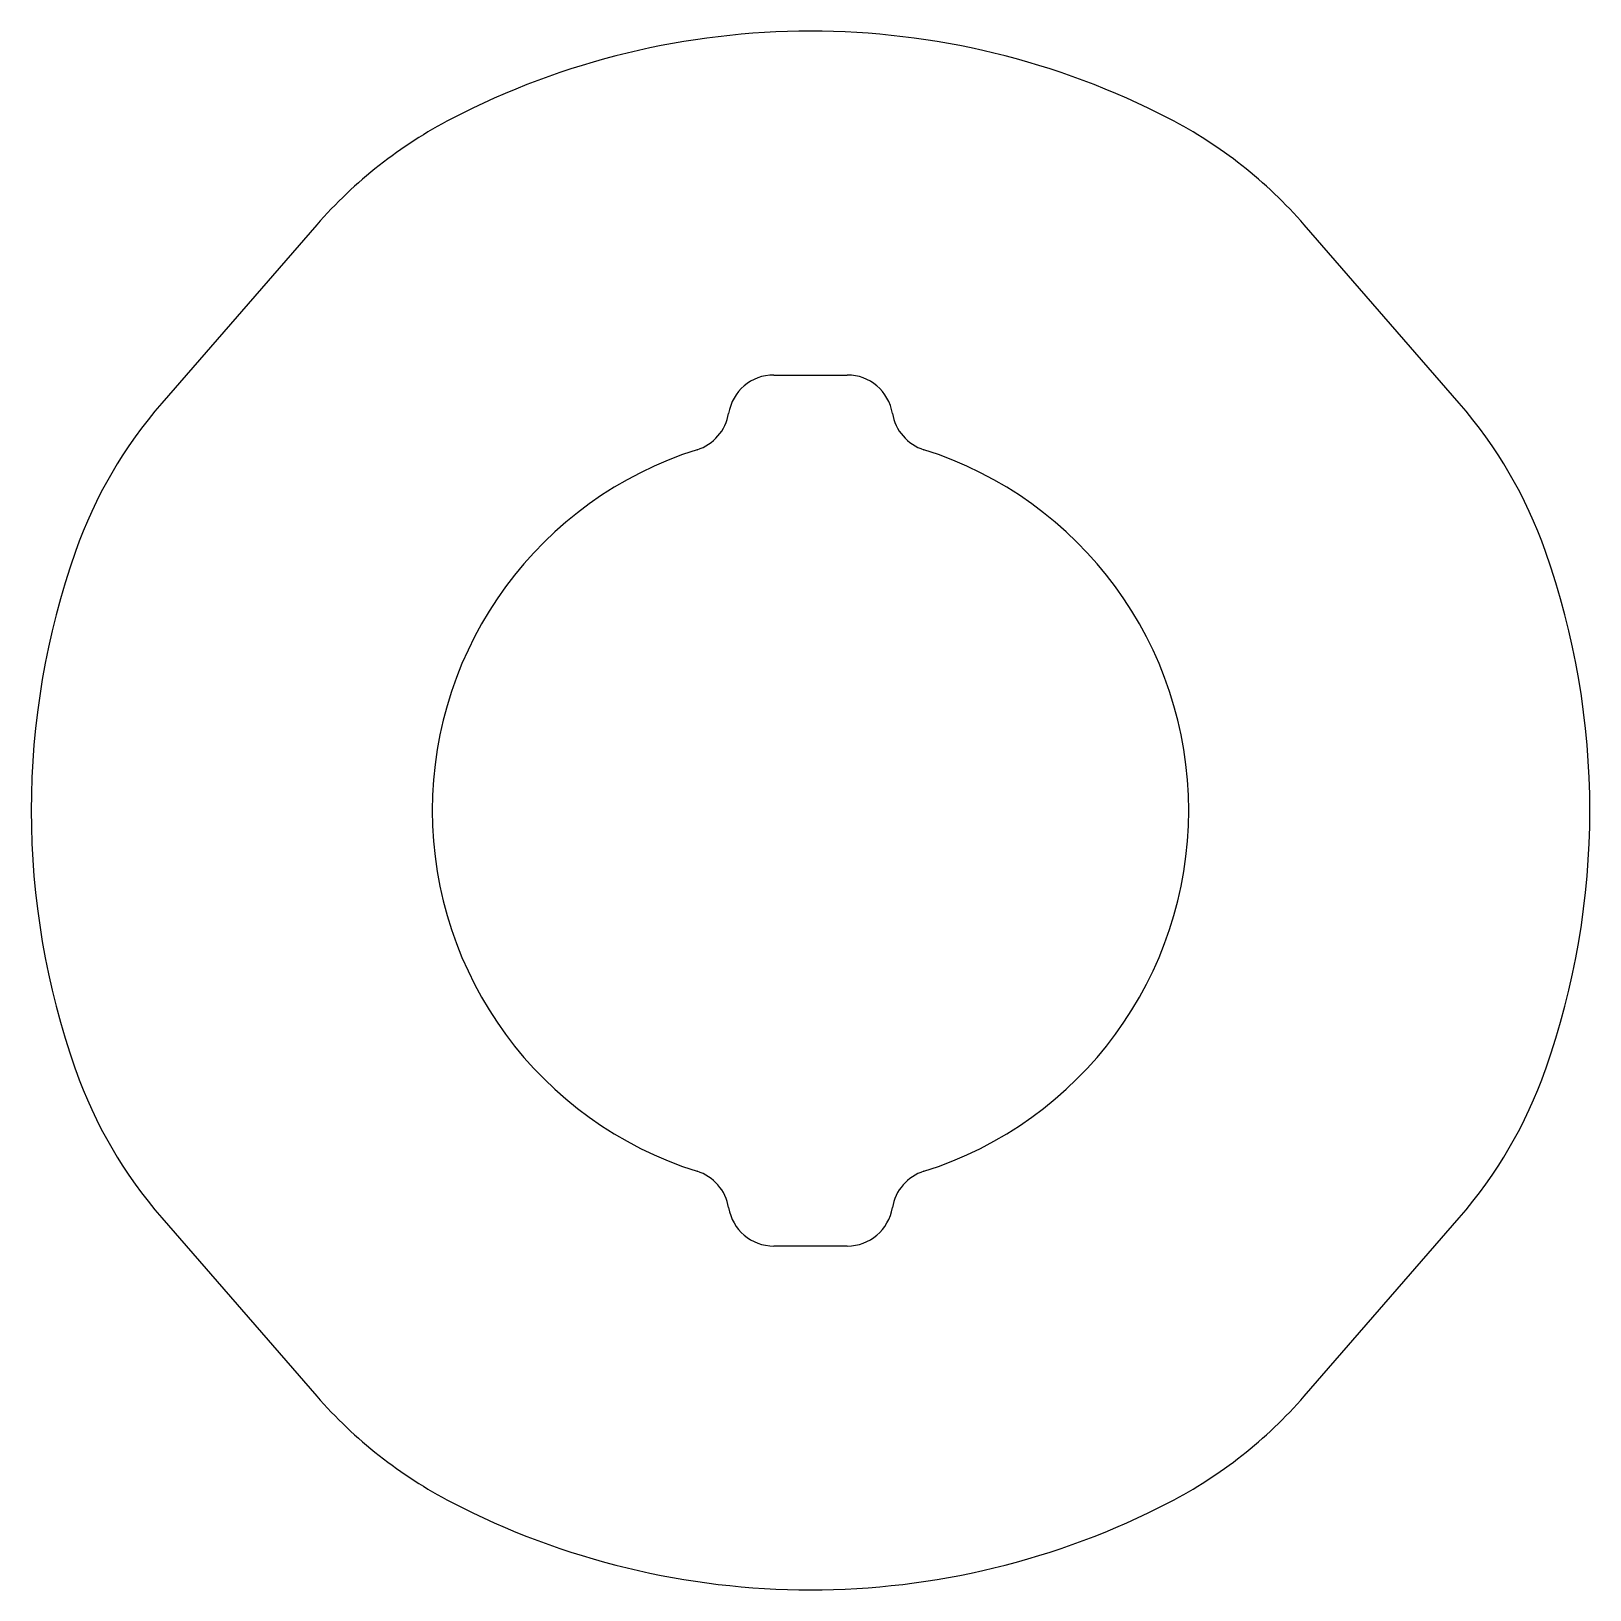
# Model space of a CAD drawing. Extents: x 2520.2 to 2554.2, y 1444 to 1478.
import ezdxf

# ---------------------------------------------------------------- set-up
doc = ezdxf.new("R2010")
doc.units = 0
doc.layers.get('0').update_dxf_attribs({"linetype": 'CONTINUOUS'})

msp = doc.modelspace()

# ---------------------------------------------------------------- linework, layer by layer
for p, q in [((2526.399, 1473.746), (2523.021, 1469.861)), ((2551.318, 1469.861), (2547.941, 1473.746)), ((2536.37, 1470.472), (2537.97, 1470.472)), ((2523.021, 1452.084), (2526.399, 1448.198)), ((2547.941, 1448.198), (2551.318, 1452.084)), ((2537.97, 1451.472), (2536.37, 1451.472))]:
    msp.add_line(p, q)
for centre, radius, start, end in [((2537.17, 1460.972), 17, 62.5769, 117.4231), ((2533.946, 1467.186), 10, 117.4231, 139), ((2540.394, 1467.186), 10, 41, 62.5769), ((2536.37, 1469.472), 1, 90, 170.6653), ((2537.97, 1469.472), 1, 9.3347, 90), ((2530.568, 1463.3), 10, 139, 160.5769), ((2543.771, 1463.3), 10, 19.4231, 41), ((2534.396, 1469.797), 1, 287.448, 350.6653), ((2539.943, 1469.797), 1, 189.3347, 252.552), ((2537.17, 1460.972), 8.25, 107.448, 252.552), ((2537.17, 1460.972), 8.25, 287.448, 72.552), ((2537.17, 1460.972), 17, 160.5769, 199.4231), ((2537.17, 1460.972), 17, 340.5769, 19.4231), ((2530.568, 1458.645), 10, 199.4231, 221), ((2543.771, 1458.645), 10, 319, 340.5769), ((2534.396, 1452.148), 1, 9.3347, 72.552), ((2539.943, 1452.148), 1, 107.448, 170.6653), ((2536.37, 1452.472), 1, 189.3347, 270), ((2537.97, 1452.472), 1, 270, 350.6653), ((2533.946, 1454.759), 10, 221, 242.5769), ((2540.394, 1454.759), 10, 297.4231, 319), ((2537.17, 1460.972), 17, 242.5769, 297.4231)]:
    msp.add_arc(centre, radius, start, end)

doc.saveas('drawing.dxf')
